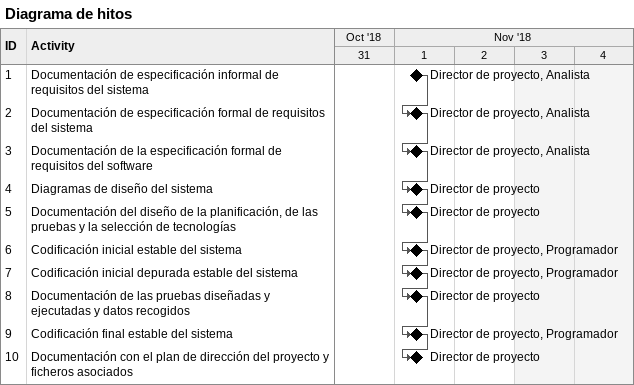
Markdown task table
Diagrama de hitos

| ID | Task | Start | Finish | Predecessors | Resources |
|---|---|---|---|---|---|
| 1 | Documentación de especificación informal de requisitos del sistema (milestone) | 2018-11-01 | 2018-11-01 |  | Director de proyecto, Analista |
| 2 | Documentación de especificación formal de requisitos del sistema (milestone) | 2018-11-01 | 2018-11-01 | 1 | Director de proyecto, Analista |
| 3 | Documentación de la especificación formal de requisitos del software (milestone) | 2018-11-01 | 2018-11-01 | 2 | Director de proyecto, Analista |
| 4 | Diagramas de diseño del sistema (milestone) | 2018-11-01 | 2018-11-01 | 3 | Director de proyecto |
| 5 | Documentación del diseño de la planificación, de las pruebas y la selección de tecnologías (milestone) | 2018-11-01 | 2018-11-01 | 4 | Director de proyecto |
| 6 | Codificación inicial estable del sistema (milestone) | 2018-11-01 | 2018-11-01 | 5 | Director de proyecto, Programador |
| 7 | Codificación inicial depurada estable del sistema (milestone) | 2018-11-01 | 2018-11-01 | 6 | Director de proyecto, Programador |
| 8 | Documentación de las pruebas diseñadas y ejecutadas y datos recogidos (milestone) | 2018-11-01 | 2018-11-01 | 7 | Director de proyecto |
| 9 | Codificación final estable del sistema (milestone) | 2018-11-01 | 2018-11-01 | 8 | Director de proyecto, Programador |
| 10 | Documentación con el plan de dirección del proyecto y ficheros asociados (milestone) | 2018-11-01 | 2018-11-01 | 9 | Director de proyecto |
